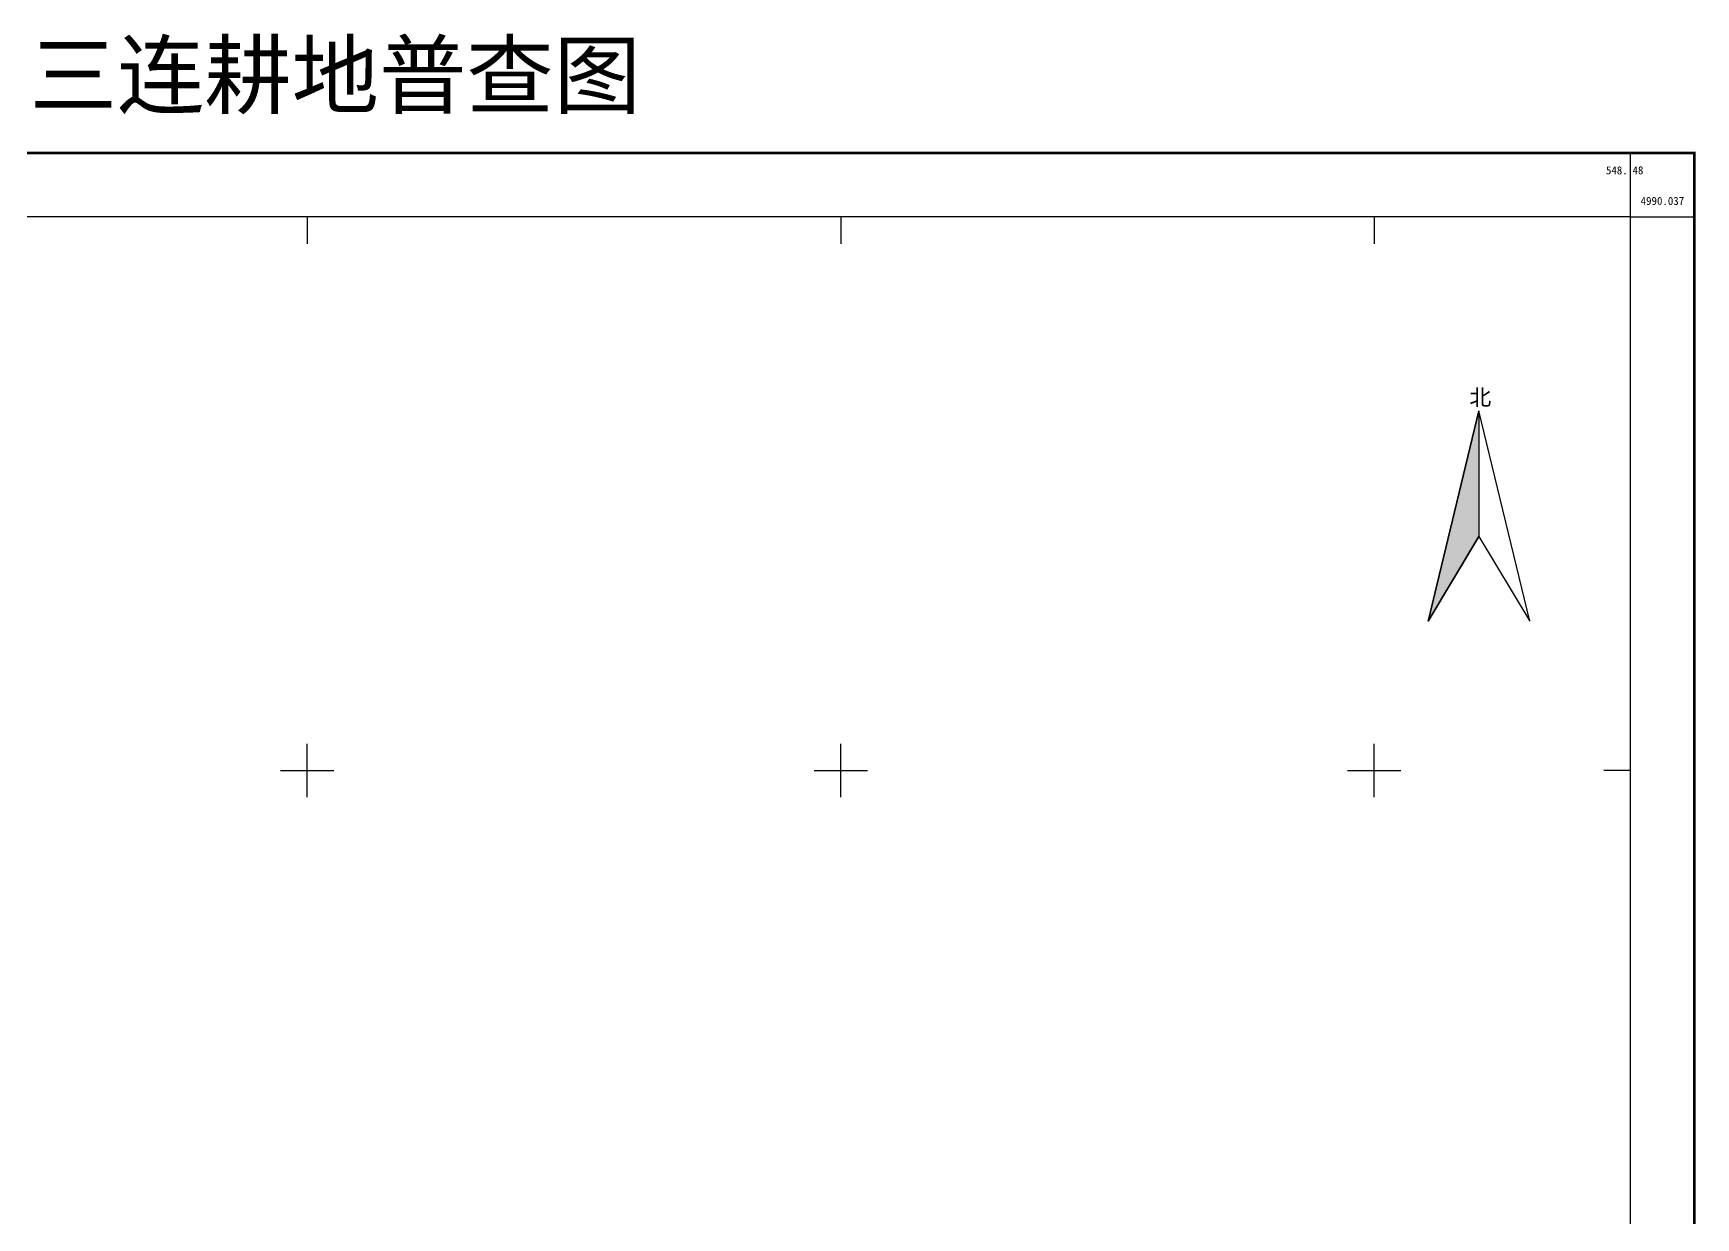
# Model space of a CAD drawing. Extents: x 542284 to 548602, y 4983734 to 4990381.
# Drawn here: x 545487 to 548602, y 4988162 to 4990381 of the extents above; entities that cross this region are included whole.
import ezdxf
from ezdxf.enums import TextEntityAlignment as Align

# ---------------------------------------------------------------- set-up
doc = ezdxf.new("R2010")
doc.units = 0
doc.header["$LTSCALE"] = 10
doc.layers.add('TK', color=7, linetype='CONTINUOUS')
doc.styles.add('宋体', font='SimSun.ttf')

msp = doc.modelspace()

# ---------------------------------------------------------------- hatches: boundary and pattern name
at = {"layer": 'TK', "linetype": 'Continuous'}
msp.add_hatch(color=7, dxfattribs=at).paths.add_polyline_path([(548196.2, 4989673.9), (548196.2, 4989438.1), (548101.2, 4989279.5)])

# ---------------------------------------------------------------- linework, layer by layer
for p, q in [((548480, 4990037), (548480, 4990157)), ((546000, 4990037), (546000, 4989987)), ((547000, 4990037), (547000, 4989987)), ((548000, 4990037), (548000, 4989987)), ((548480, 4990037), (548600, 4990037)), ((546000, 4988950), (546000, 4989050)), ((547000, 4988950), (547000, 4989050)), ((548000, 4988950), (548000, 4989050)), ((545950, 4989000), (546050, 4989000)), ((546950, 4989000), (547050, 4989000)), ((547950, 4989000), (548050, 4989000)), ((548480, 4989000), (548430, 4989000))]:
    msp.add_line(p, q, dxfattribs=at)
at = {"layer": 'TK', "linetype": 'Continuous', "const_width": 5, "flags": 128}
msp.add_lwpolyline([(542360, 4983917), (548600, 4983917), (548600, 4990157), (542360, 4990157)], close=True, dxfattribs=at)
at = {"layer": 'TK', "linetype": 'Continuous', "flags": 128}
for points in [[(542480, 4984037), (548480, 4984037), (548480, 4990037), (542480, 4990037)], [(548196.2, 4989673.9), (548101.2, 4989279.5), (548196.2, 4989438.1), (548291.3, 4989279.5)], [(548196.2, 4989673.9), (548196.2, 4989438.1), (548101.2, 4989279.5)]]:
    msp.add_lwpolyline(points, close=True, dxfattribs=at)

# ---------------------------------------------------------------- texts
at = {"layer": 'TK', "linetype": 'Continuous', "style": '宋体'}
msp.add_text('第七师一二八团三连耕地普查图', height=120, dxfattribs=at).set_placement((545480, 4990207), align=Align.BOTTOM_CENTER)
msp.add_text('548.', height=15, dxfattribs=at).set_placement((548475, 4990124.5), align=Align.MIDDLE_RIGHT)
msp.add_text('48', height=15, dxfattribs=at).set_placement((548484, 4990124.5), align=Align.MIDDLE_LEFT)
msp.add_text('4990.037', height=15, dxfattribs=at).set_placement((548540, 4990067), align=Align.MIDDLE)
at = {"layer": 'TK', "color": 7, "linetype": 'Continuous', "style": '宋体'}
msp.add_text('北', height=30, dxfattribs=at).set_placement((548198.7, 4989675.1), align=Align.BOTTOM_CENTER)

doc.saveas('drawing.dxf')
